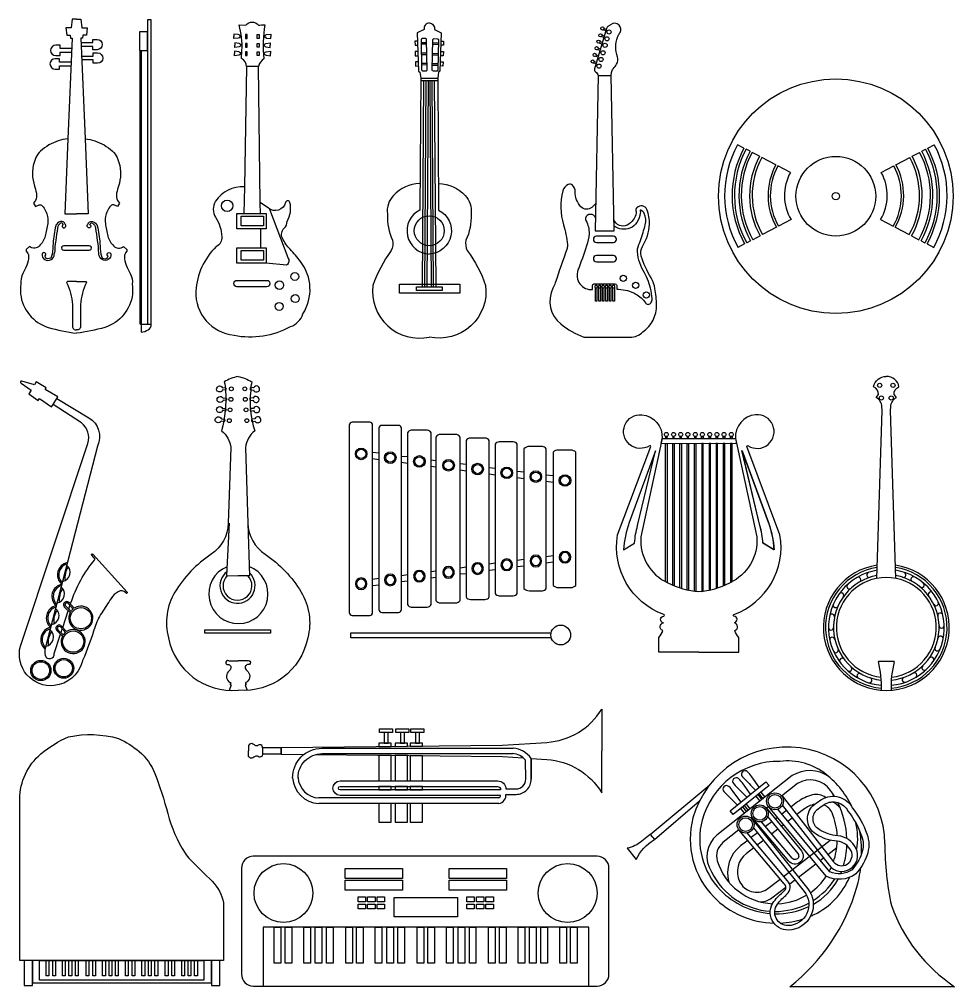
# Model space of a CAD drawing. Header units: inches. Extents: x 0.5 to 31.6, y 9.8 to 26.3.
# Drawn here: x 15.83 to 31.65, y 9.79 to 26.15 of the extents above; entities that cross this region are included whole.
import ezdxf

# ---------------------------------------------------------------- set-up
doc = ezdxf.new("R2010")
doc.units = ezdxf.units.IN
doc.header["$MEASUREMENT"] = 0

# ---------------------------------------------------------------- blocks, each defined once
blk = doc.blocks.new('*U1')
for radius in [0.0982, 0.078]:
    blk.add_circle((0, 0), radius)
blk = doc.blocks.new('*U2')
at = {"color": 0, "linetype": 'ByBlock', "lineweight": -2, "transparency": 16777216, "rotation": 352.5610400539124}
for p in [(21.61, 18.799), (22.103, 18.735), (22.595, 18.671), (23.088, 18.606), (23.58, 18.542), (24.073, 18.478), (24.565, 18.414), (25.058, 18.349)]:
    blk.add_blockref('*U1', p, dxfattribs=at)
blk = doc.blocks.new('*U3')
for radius in [0.0982, 0.078]:
    blk.add_circle((0, 0), radius)
blk = doc.blocks.new('*U4')
at = {"color": 0, "linetype": 'ByBlock', "lineweight": -2, "transparency": 16777216, "rotation": 352.5610400539124}
for p in [(21.61, 18.799), (22.103, 18.735), (22.595, 18.671), (23.088, 18.606), (23.58, 18.542), (24.073, 18.478), (24.565, 18.414), (25.058, 18.349)]:
    blk.add_blockref('*U3', p, dxfattribs=at)
blk = doc.blocks.new('*U5')
blk.add_lwpolyline([(-0.063, 0.04), (0.063, 0.04), (0.063, -0.04), (-0.063, -0.04)], close=True)
blk = doc.blocks.new('*U6')
at = {"color": 0, "linetype": 'ByBlock', "lineweight": -2, "transparency": 16777216}
for p in [(0, 0), (0.162, 0), (0.323, 0), (0, -0.12), (0.162, -0.12), (0.323, -0.12)]:
    blk.add_blockref('*U5', p, dxfattribs=at)
blk = doc.blocks.new('*U7')
blk.add_lwpolyline([(-0.063, 0.04), (0.063, 0.04), (0.063, -0.04), (-0.063, -0.04)], close=True)
blk = doc.blocks.new('*U8')
at = {"color": 0, "linetype": 'ByBlock', "lineweight": -2, "transparency": 16777216}
for p in [(0, 0), (0.162, 0), (0.323, 0), (0, -0.12), (0.162, -0.12), (0.323, -0.12)]:
    blk.add_blockref('*U7', p, dxfattribs=at)
blk = doc.blocks.new('*U9')
blk.add_lwpolyline([(0, 0.1), (0.026, 0.1), (0.026, -0.124), (0, -0.124)], close=True)
blk.add_arc((0.013, 0.119), 0.023, 304.0921, 235.9079)
blk = doc.blocks.new('*U10')
at = {"color": 0, "linetype": 'ByBlock', "lineweight": -2, "transparency": 16777216}
for p in [(25.572, 21.508), (25.631, 21.508), (25.69, 21.508), (25.749, 21.508), (25.808, 21.508), (25.867, 21.508)]:
    blk.add_blockref('*U9', p, dxfattribs=at)

msp = doc.modelspace()

# ---------------------------------------------------------------- linework, layer by layer
for p, q in [((25.673, 25.858), (25.716, 25.846)), ((25.684, 25.88), (25.723, 25.869)), ((25.707, 25.974), (25.75, 25.961)), ((25.719, 25.996), (25.757, 25.984)), ((22.565, 25.782), (22.565, 25.782)), ((22.719, 25.755), (22.624, 25.754)), ((22.719, 25.73), (22.624, 25.728)), ((22.82, 25.727), (22.916, 25.726)), ((22.821, 25.753), (22.916, 25.751)), ((25.641, 25.749), (25.684, 25.737)), ((25.652, 25.772), (25.691, 25.76)), ((16.715, 25.657), (16.715, 25.657)), ((22.722, 25.577), (22.627, 25.575)), ((22.723, 25.551), (22.628, 25.549)), ((22.817, 25.549), (22.912, 25.547)), ((22.818, 25.575), (22.913, 25.573)), ((25.586, 25.548), (25.625, 25.537)), ((25.608, 25.639), (25.651, 25.627)), ((25.62, 25.661), (25.658, 25.65)), ((22.725, 25.405), (22.63, 25.403)), ((22.726, 25.379), (22.631, 25.377)), ((22.814, 25.403), (22.909, 25.401)), ((22.814, 25.377), (22.909, 25.375)), ((25.542, 25.414), (25.585, 25.401)), ((25.553, 25.436), (25.591, 25.424)), ((25.575, 25.526), (25.618, 25.513)), ((22.618, 25.155), (22.905, 25.155)), ((22.618, 25.114), (22.906, 25.116)), ((22.648, 21.622), (22.671, 25.114)), ((22.689, 21.622), (22.712, 25.114)), ((22.725, 21.623), (22.748, 25.115)), ((22.799, 21.623), (22.776, 25.115)), ((22.835, 21.622), (22.812, 25.114)), ((22.876, 21.622), (22.853, 25.114)), ((16.65, 24.127), (16.596, 22.859)), ((16.941, 24.127), (16.995, 22.859)), ((28.085, 23.97), (27.974, 24.029)), ((28.188, 23.917), (28.121, 23.952)), ((28.348, 23.833), (28.223, 23.898)), ((30.931, 23.833), (31.055, 23.898)), ((31.091, 23.917), (31.158, 23.952)), ((31.193, 23.97), (31.305, 24.029)), ((28.625, 23.688), (28.386, 23.813)), ((30.654, 23.688), (30.892, 23.813)), ((28.871, 23.559), (28.659, 23.671)), ((30.408, 23.559), (30.62, 23.671)), ((16.596, 22.859), (16.795, 22.859)), ((16.995, 22.859), (16.795, 22.859)), ((28.882, 22.761), (28.669, 22.65)), ((30.397, 22.761), (30.609, 22.65)), ((28.635, 22.632), (28.397, 22.508)), ((30.643, 22.632), (30.881, 22.508)), ((28.358, 22.487), (28.234, 22.422)), ((30.92, 22.487), (31.045, 22.422)), ((28.096, 22.35), (27.984, 22.292)), ((28.198, 22.404), (28.131, 22.369)), ((31.08, 22.404), (31.147, 22.369)), ((31.183, 22.35), (31.294, 22.292)), ((17.887, 20.994), (17.996, 20.994)), ((21.804, 18.827), (21.911, 18.816)), ((21.804, 18.721), (21.911, 18.704)), ((22.292, 18.763), (22.395, 18.753)), ((22.292, 18.657), (22.395, 18.641)), ((22.794, 18.697), (22.874, 18.689)), ((22.794, 18.592), (22.874, 18.579)), ((23.283, 18.634), (23.386, 18.623)), ((23.283, 18.528), (23.386, 18.511)), ((23.777, 18.569), (23.878, 18.559)), ((24.251, 18.507), (24.363, 18.496)), ((23.777, 18.463), (23.878, 18.447)), ((24.251, 18.402), (24.363, 18.384)), ((24.739, 18.443), (24.855, 18.432)), ((24.739, 18.338), (24.855, 18.319)), ((19.377, 17.626), (19.334, 16.74)), ((19.694, 17.624), (19.723, 16.737)), ((24.739, 17.064), (24.855, 17.082)), ((23.283, 16.873), (23.386, 16.89)), ((23.777, 16.938), (23.878, 16.954)), ((24.251, 17), (24.363, 17.018)), ((24.251, 16.894), (24.363, 16.905)), ((24.739, 16.958), (24.855, 16.97)), ((19.334, 16.74), (19.528, 16.737)), ((19.723, 16.737), (19.528, 16.737)), ((21.804, 16.68), (21.911, 16.697)), ((22.292, 16.744), (22.395, 16.761)), ((22.794, 16.81), (22.874, 16.822)), ((22.794, 16.704), (22.874, 16.712)), ((23.283, 16.768), (23.386, 16.778)), ((23.777, 16.832), (23.878, 16.843)), ((21.804, 16.575), (21.911, 16.585)), ((22.292, 16.638), (22.395, 16.649)), ((19.37, 15.299), (19.528, 15.299)), ((19.687, 15.299), (19.528, 15.299)), ((30.626, 15.284), (30.359, 15.284)), ((28.287, 13.01), (28.355, 12.924)), ((28.318, 13.035), (28.386, 12.949)), ((28.339, 13.052), (28.407, 12.966)), ((28.371, 13.077), (28.439, 12.991)), ((28.028, 12.802), (28.096, 12.716)), ((28.059, 12.827), (28.127, 12.741)), ((28.089, 12.851), (28.157, 12.766)), ((28.12, 12.876), (28.189, 12.79))]:
    msp.add_line(p, q)
for points in [[(16.795, 26.15), (16.722, 26.15), (16.704, 26.007), (16.615, 26.007), (16.629, 25.884), (16.688, 25.884), (16.691, 25.833), (16.722, 25.833), (16.65, 24.127, 0.114044), (16.329, 24.024, 0.046976), (16.186, 23.92, 0.11291), (16.109, 23.812, 0.041022), (16.064, 23.675, 0.087405), (16.053, 23.48, 0.05653), (16.1, 23.278, -0.107973), (16.117, 23.144, -0.181889), (16.067, 23.039), (16.102, 22.983), (16.161, 23.01, -0.349604), (16.216, 22.996, -0.13376), (16.304, 22.812, -0.077704), (16.308, 22.697, -0.034911), (16.265, 22.482, -0.132614), (16.166, 22.315, -0.172364), (16.09, 22.279, -0.196667), (15.999, 22.307), (15.944, 22.258), (15.944, 22.229), (15.965, 22.199), (15.967, 22.197, -0.161595), (15.985, 22.138, -0.093056), (15.954, 21.989, -0.024233), (15.889, 21.852, 0.149602), (15.853, 21.668, 0.024329), (15.849, 21.502, 0.296373), (16.316, 20.938, 0.039728), (16.795, 20.841, 0.060107)], [(16.795, 26.15), (16.869, 26.15), (16.887, 26.007), (16.976, 26.007), (16.962, 25.884), (16.902, 25.884), (16.899, 25.833), (16.868, 25.833), (16.941, 24.127, -0.114044), (17.261, 24.024, -0.046976), (17.404, 23.92, -0.11291), (17.482, 23.812, -0.041022), (17.526, 23.675, -0.087405), (17.538, 23.48, -0.05653), (17.49, 23.278, 0.107973), (17.473, 23.144, 0.181889), (17.524, 23.039), (17.489, 22.983), (17.429, 23.01, 0.349604), (17.375, 22.996, 0.13376), (17.286, 22.812, 0.077704), (17.283, 22.697, 0.034911), (17.326, 22.482, 0.132614), (17.424, 22.315, 0.172364), (17.5, 22.279, 0.196667), (17.591, 22.307), (17.646, 22.258), (17.646, 22.229), (17.625, 22.199), (17.624, 22.197, 0.161595), (17.606, 22.138, 0.093056), (17.637, 21.989, 0.024233), (17.702, 21.852, -0.149602), (17.738, 21.668, -0.024329), (17.742, 21.502, -0.296373), (17.274, 20.938, -0.039728), (16.795, 20.841, -0.060107)], [(19.669, 25.352, 0.285215), (19.586, 25.486), (19.593, 25.625, 0.079982), (19.547, 26.055), (19.661, 26.053, -0.470822), (19.871, 26.053, 0.005568), (19.98, 26.056, 0.069015), (19.966, 25.483, 0.190237), (19.873, 25.352, 4.634407)], [(22.762, 26.092, 0.423919), (22.674, 25.977), (22.56, 25.92), (22.582, 25.275), (22.604, 25.255), (22.618, 25.155), (22.603, 22.923, 0.776201), (22.762, 22.18, 47.013873)], [(22.762, 26.092, -0.423919), (22.85, 25.977), (22.964, 25.92), (22.942, 25.275), (22.92, 25.255), (22.905, 25.155), (22.92, 22.923, -0.776201), (22.762, 22.18, -47.013873)], [(25.76, 25.996), (25.559, 25.314, 0.422378), (25.573, 25.263, -0.215564), (25.621, 25.199), (25.839, 25.199), (25.846, 25.251, -0.152431), (25.874, 25.314, 0.036515), (25.931, 25.391, 0.229178), (25.945, 25.515, -0.172057), (25.945, 25.848, -0.049827), (25.957, 25.873, 0.007635), (25.989, 25.929, 0.322374), (25.975, 26.05, 0.409633), (25.829, 26.058, -0.062995), (25.791, 26.033, 0.202681), (25.76, 25.996, 1.35634)], [(19.583, 25.874), (19.583, 25.874), (19.558, 25.874, 0.238361), (19.532, 25.891), (19.459, 25.901), (19.459, 25.862)], [(19.586, 25.851), (19.586, 25.851), (19.558, 25.851, -0.238361), (19.532, 25.834), (19.459, 25.824), (19.459, 25.862)], [(19.584, 25.866), (19.584, 25.866, -0.113847)], [(19.956, 25.851), (19.956, 25.851), (19.984, 25.851, 0.238361), (20.01, 25.834), (20.083, 25.824), (20.083, 25.862)], [(19.958, 25.874), (19.958, 25.874), (19.984, 25.874, -0.238361), (20.01, 25.891), (20.083, 25.901), (20.083, 25.862)], [(16.715, 25.657), (16.518, 25.657), (16.518, 25.712), (16.443, 25.712, 1), (16.443, 25.537), (16.518, 25.537), (16.518, 25.593), (16.712, 25.594)], [(16.872, 25.756), (17.069, 25.756), (17.069, 25.811), (17.144, 25.811, -1), (17.144, 25.636), (17.069, 25.636), (17.069, 25.692), (16.874, 25.693)], [(19.595, 25.726), (19.595, 25.726), (19.569, 25.726, 0.238361), (19.544, 25.743), (19.471, 25.753), (19.471, 25.714)], [(19.595, 25.703), (19.595, 25.703), (19.569, 25.703, -0.238361), (19.544, 25.686), (19.471, 25.676), (19.471, 25.714)], [(19.953, 25.726), (19.973, 25.726, -0.238361), (19.998, 25.743), (20.071, 25.753), (20.071, 25.714)], [(19.953, 25.703), (19.973, 25.703, 0.238361), (19.998, 25.686), (20.071, 25.676), (20.071, 25.714)], [(16.881, 25.527), (17.078, 25.527), (17.078, 25.582), (17.153, 25.582, -1), (17.153, 25.407), (17.078, 25.407), (17.078, 25.463), (16.884, 25.464)], [(19.591, 25.581), (19.591, 25.581), (19.565, 25.581, 0.238361), (19.54, 25.599), (19.467, 25.609), (19.467, 25.57)], [(19.59, 25.559), (19.59, 25.559), (19.565, 25.559, -0.238361), (19.54, 25.541), (19.467, 25.531), (19.467, 25.57)], [(19.957, 25.581), (19.977, 25.581, -0.238361), (20.002, 25.599), (20.075, 25.609), (20.075, 25.57)], [(19.959, 25.559), (19.977, 25.559, 0.238361), (20.002, 25.541), (20.075, 25.531), (20.075, 25.57)], [(16.705, 25.428), (16.508, 25.428), (16.508, 25.483), (16.433, 25.483, 1), (16.433, 25.308), (16.508, 25.308), (16.508, 25.364), (16.702, 25.365)], [(19.635, 23.316, 0.277754), (19.148, 23.072, 0.289858), (19.148, 22.801, -0.127211), (19.254, 22.471, -0.297083), (19.16, 22.306, 0.18643), (18.812, 21.552, 0.396164), (19.46, 20.805, 0.172969), (20.416, 20.952, 0.225396), (20.626, 21.167, 0.314916), (20.584, 22.053, 0.023528), (20.409, 22.26, -0.073091), (20.279, 22.447, -0.327677), (20.309, 22.617, 0.212914), (20.356, 22.731, 0.205382), (20.404, 23.051, 0.772672), (20.332, 23.051, -0.546707), (20.04, 22.956), (19.904, 23.051), (19.873, 25.352), (19.669, 25.352), (19.635, 23.316), (19.627, 22.864), (19.907, 22.859), (19.904, 23.051)], [(22.599, 23.37, 0.196703), (22.156, 23.17, 0.222154), (22.053, 22.862, 0.016497), (22.055, 22.85, 0.117831), (22.142, 22.412, -0.171117), (22.119, 22.237)], [(22.924, 23.37, -0.196703), (23.368, 23.17, -0.222154), (23.471, 22.862, -0.016497), (23.469, 22.85, -0.117831), (23.382, 22.412, 0.171117), (23.405, 22.237)], [(25.579, 23.035, -0.043788), (25.512, 22.968, -0.405209), (25.326, 22.98, -0.191686), (25.231, 23.233, 0.216799), (25.184, 23.343, 0.294196), (25.114, 23.355, 0.233271), (25.021, 23.246, 0.134646), (25.032, 22.676, -0.044682), (25.1, 22.338, -0.110559), (25.092, 22.273, 0.000629), (24.893, 21.694, -0.034835), (24.854, 21.6, 0.356962), (24.987, 20.996, 0.074117), (25.377, 20.772), (26.16, 20.772, 0.201428), (26.373, 20.862, 0.251715), (26.607, 21.319, 0.038318), (26.58, 21.596, 0.094205), (26.513, 21.776, -0.065281), (26.348, 22.146, -0.213524), (26.369, 22.307, 0.127427), (26.486, 22.683, 0.107982), (26.443, 22.932, 0.552881), (26.274, 22.962, 0.32526), (26.261, 22.901, -0.152167), (26.264, 22.876, -0.22825), (26.11, 22.67, -0.456764), (25.886, 22.759, -4.50978)], [(20.062, 22.937), (20.368, 22.122, -0.425006), (20.348, 21.992), (20.004, 22.023)], [(25.574, 22.791, 0.725588), (25.403, 22.787, 0.172308), (25.411, 22.744, -0.150418), (25.464, 22.522, -0.06428), (25.424, 22.316, -0.010286), (25.277, 21.906, 0.550388), (25.523, 21.578), (25.523, 21.64, -0.333099), (25.548, 21.675), (25.901, 21.675, -0.497899), (25.934, 21.631), (25.934, 21.583, -0.012223), (25.964, 21.583, -0.118825), (26.256, 21.503, -0.123322), (26.417, 21.354, 0.541882), (26.511, 21.354, 0.15403), (26.531, 21.425, 0.052336), (26.506, 21.6, 0.075183), (26.382, 21.899, -0.143983), (26.286, 22.265, -0.016638), (26.334, 22.411, 0.024595), (26.415, 22.675, 0.168623), (26.399, 22.865, 0.187706), (26.342, 22.921, 0.643269), (26.33, 22.91, -0.122418), (26.332, 22.871, -0.087576), (26.274, 22.714, -0.174825), (26.156, 22.616, -0.247461), (25.888, 22.653, -1.709539)], [(16.567, 22.674, 0.525542), (16.561, 22.632, 0.400483), (16.605, 22.632, 0.285763), (16.613, 22.664, 0.117972), (16.581, 22.718, 0.141075), (16.553, 22.729, 0.333554), (16.454, 22.68, 0.09955), (16.444, 22.659, 0.048604), (16.4, 22.358, -0.028191), (16.382, 22.176, -0.084068), (16.36, 22.112, -0.098666), (16.356, 22.108, -0.100728), (16.309, 22.1, -0.355645), (16.263, 22.14, -0.273661), (16.266, 22.147, 1.451066), (16.213, 22.177, 0.316688), (16.258, 22.086, 0.56235), (16.419, 22.179, 0.022517), (16.42, 22.19, 0.16635), (16.421, 22.194, -0.133482)], [(16.567, 22.674, 0.457192), (16.569, 22.676, 0.51253), (16.526, 22.703, 0.211616), (16.474, 22.619, 0.019791), (16.421, 22.194, 0.201)], [(17.023, 22.674, -0.525542), (17.03, 22.632, -0.400483), (16.986, 22.632, -0.285763), (16.978, 22.664, -0.117972), (17.01, 22.718, -0.141075), (17.038, 22.729, -0.333554), (17.136, 22.68, -0.09955), (17.146, 22.659, -0.048604), (17.19, 22.358, 0.028191), (17.209, 22.176, 0.084068), (17.231, 22.112, 0.098666), (17.235, 22.108, 0.100728), (17.281, 22.1, 0.355645), (17.328, 22.14, 0.273661), (17.325, 22.147, -1.451066), (17.377, 22.177, -0.316688), (17.333, 22.086, -0.56235), (17.172, 22.179, -0.022517), (17.17, 22.19, -0.16635), (17.169, 22.194, 0.133482)], [(17.023, 22.674, -0.457192), (17.021, 22.676, -0.51253), (17.064, 22.703, -0.211616), (17.116, 22.619, -0.019791), (17.169, 22.194, -0.201)], [(22.119, 22.237, 0.080426), (21.809, 21.647, 0.518561), (22.762, 20.776, 44.979836)], [(23.405, 22.237, -0.080426), (23.715, 21.647, -0.518561), (22.762, 20.776, -44.979836)], [(16.795, 21.716), (16.64, 21.716), (16.628, 21.698, -0.102226), (16.726, 21.325), (16.726, 20.953, 0.468912), (16.795, 20.896, 1.125135)], [(16.795, 21.716), (16.951, 21.716), (16.963, 21.698, 0.102226), (16.865, 21.325), (16.865, 20.953, -0.468912), (16.795, 20.896, -1.125135)], [(17.887, 20.994), (17.887, 20.857, 0.086113), (18.006, 20.897, -0.815854)], [(16.462, 19.733), (16.48, 19.763), (16.267, 19.89), (16.284, 19.918), (16.113, 20.02), (16.083, 19.969), (15.868, 20.029, 1), (15.859, 19.996), (16.028, 19.877), (15.986, 19.817), (16.149, 19.703), (16.171, 19.735), (16.372, 19.594), (16.399, 19.635)], [(19.528, 20.108, 0.075386), (19.294, 20.018, -0.082282), (19.316, 19.868, -0.077652), (19.248, 19.191, -0.196614), (19.404, 18.907), (19.362, 17.624, -0.242576), (19.071, 17.1, 0.111184), (18.461, 16.462, 0.201779), (18.35, 15.687, 0.382837), (19.528, 14.8, 17.677834)], [(19.528, 20.108, -0.075386), (19.763, 20.018, 0.082282), (19.741, 19.868, 0.102448), (19.809, 19.191, 0.196614), (19.653, 18.907), (19.694, 17.624, 0.242576), (19.986, 17.1, -0.111184), (20.595, 16.462, -0.201779), (20.707, 15.687, -0.382837), (19.528, 14.8, -17.677834)], [(30.333, 16.691), (30.421, 19.534), (30.418, 19.595, 0.253477), (30.32, 19.755), (30.362, 19.803, 0.30751), (30.279, 19.933, -0.373134), (30.493, 20.109, -75.590474)], [(30.652, 16.691), (30.565, 19.534), (30.568, 19.595, -0.253477), (30.666, 19.755), (30.623, 19.803, -0.30751), (30.707, 19.933, 0.373134), (30.493, 20.109, 75.590474)], [(19.314, 19.922, -0.502294), (19.316, 19.878), (19.267, 19.881, -0.623869), (19.167, 19.873, -0.955303), (19.265, 19.918), (19.314, 19.922)], [(19.743, 19.922, 0.502294), (19.741, 19.878), (19.789, 19.881, 0.623869), (19.889, 19.873, 0.955303), (19.791, 19.918), (19.743, 19.922)], [(16.693, 16.258), (16.696, 16.266, -0.093987), (17.108, 17.016), (17.053, 17.085, -1.003029), (17.073, 17.101), (17.651, 16.459, -1.190437), (17.631, 16.447, 0.392212), (17.5, 16.467, 0.127363), (17.379, 16.354, -0.000281), (17.221, 16.109, 0.06575), (17.104, 15.862, -0.014943), (16.93, 15.373, 0.063502), (16.89, 15.278, -0.304492), (16.42, 14.88, -0.527961), (15.846, 15.546), (16.986, 18.977, 0.323707), (16.877, 19.323), (16.399, 19.635), (16.463, 19.733)], [(16.462, 19.733), (17.005, 19.41, -0.389961), (17.148, 18.932), (16.265, 15.507, 0.128897), (16.266, 15.392, 0.934983), (16.42, 15.422), (16.527, 15.75)], [(19.323, 19.746, -0.502294), (19.325, 19.702), (19.276, 19.705, -0.623869), (19.177, 19.697, -0.955303), (19.274, 19.742), (19.323, 19.746)], [(19.734, 19.746, 0.502294), (19.732, 19.702), (19.78, 19.705, 0.623869), (19.88, 19.697, 0.955303), (19.782, 19.742), (19.734, 19.746)], [(19.315, 19.567, -0.502294), (19.314, 19.523), (19.266, 19.53, -0.623869), (19.166, 19.529, -0.955303), (19.267, 19.567), (19.315, 19.567)], [(19.741, 19.567, 0.502294), (19.743, 19.523), (19.791, 19.53, 0.623869), (19.891, 19.529, 0.955303), (19.79, 19.567), (19.741, 19.567)], [(19.295, 19.387, -0.502294), (19.29, 19.343), (19.243, 19.354, -0.623869), (19.143, 19.36, -0.955303), (19.246, 19.391), (19.295, 19.387)], [(19.762, 19.387, 0.502294), (19.766, 19.343), (19.814, 19.354, 0.623869), (19.914, 19.36, 0.955303), (19.81, 19.391), (19.762, 19.387)], [(27.321, 15.443), (26.645, 15.443), (26.645, 15.693, 0.110536), (26.713, 15.81, -0.78456), (26.722, 15.94, -0.868443), (26.728, 16.055, 0.917195), (26.728, 16.082, -0.362389), (25.948, 17.427), (26.507, 18.926, 0.630122), (26.488, 18.937, -1.404014), (26.36, 19.46, -0.406394), (26.701, 19.06), (26.341, 17.394, 0.314973), (26.799, 16.616, -4.357789)], [(27.321, 15.443), (27.997, 15.443), (27.997, 15.693, -0.110536), (27.93, 15.81, 0.78456), (27.921, 15.94, 0.868443), (27.915, 16.055, -0.917195), (27.915, 16.082, 0.362389), (28.694, 17.427), (28.136, 18.926, -0.630122), (28.155, 18.937, 1.404014), (28.283, 19.46, 0.406394), (27.942, 19.06), (28.302, 17.394, -0.314973), (27.844, 16.616, 4.357789)], [(26.589, 18.852), (26.145, 17.638, 0.073834), (26.049, 17.173), (26.235, 17.288, -0.050575), (26.286, 17.586), (26.589, 18.852)], [(28.047, 18.854), (28.495, 17.641, -0.073834), (28.592, 17.177), (28.405, 17.291, 0.050575), (28.353, 17.589), (28.047, 18.854)], [(28.054, 18.852), (28.498, 17.638, -0.073834), (28.594, 17.173), (28.408, 17.288, 0.050575), (28.356, 17.586), (28.054, 18.852)], [(16.757, 16.187), (16.671, 16.283, 1.097936), (16.598, 16.203), (16.69, 16.114)], [(16.738, 16.174), (16.654, 16.267, 1.119202), (16.612, 16.221), (16.702, 16.134)], [(16.626, 15.792), (16.54, 15.887, 1.097936), (16.468, 15.808), (16.56, 15.718)], [(16.608, 15.778), (16.524, 15.872, 1.119202), (16.482, 15.825), (16.572, 15.738)], [(19.37, 15.299, 1.328607), (19.357, 15.234, -0.629823), (19.401, 15.161, -0.035846), (19.361, 15.11, 0.49752), (19.396, 14.931, -0.53782), (19.405, 14.918, 1.019145), (19.409, 14.891), (19.375, 14.797)], [(19.687, 15.299, -1.328607), (19.699, 15.234, 0.629823), (19.656, 15.161, 0.035846), (19.696, 15.11, -0.49752), (19.661, 14.931, 0.53782), (19.652, 14.918, -1.019145), (19.648, 14.891), (19.682, 14.797)], [(20.255, 13.725), (20.255, 13.83), (24.002, 13.871), (24.751, 13.919, 0.244816), (25.679, 14.482), (25.679, 13.774)], [(15.909, 10.226), (15.836, 10.226), (15.836, 12.96, -0.221818), (16.193, 13.724, -0.071795), (16.66, 14.013, -0.117374), (17.507, 13.986, -0.06256), (17.854, 13.764, -0.126579), (18.121, 13.391, -0.029165), (18.339, 12.716, 0.078057), (18.632, 12.044, 0.055227), (18.717, 11.937, 0.001343), (19.089, 11.568, -0.156783), (19.28, 11.202), (19.28, 10.226), (19.218, 10.226)], [(19.943, 13.824, 0.7707), (19.856, 13.861), (19.83, 13.861, -0.012165), (19.78, 13.891, 0.472693), (19.707, 13.868), (19.707, 13.774)], [(19.943, 13.725, -0.7707), (19.856, 13.688), (19.83, 13.688, 0.012165), (19.78, 13.658, -0.472693), (19.707, 13.681), (19.707, 13.774)], [(20.45, 13.314, -0.417519), (20.95, 13.82), (24.181, 13.82)], [(24.059, 13.039), (24.23, 13.039, 0.415287), (24.487, 13.297), (24.483, 13.647, 0.228359), (24.181, 13.82, 0.578603)], [(24.483, 13.647), (24.751, 13.629, -0.244816), (25.679, 13.067), (25.679, 13.774)], [(20.542, 13.315, -0.417519), (20.95, 13.728), (24.181, 13.728)], [(24.059, 13.131), (24.23, 13.131, 0.41485), (24.394, 13.296), (24.391, 13.616, 0.205956), (24.174, 13.728, 0.205956)], [(29.923, 12.807, 0.11718), (29.476, 13.376, 0.20021), (28.694, 13.597, 0.344342), (27.378, 12.601, 0.263645), (27.688, 11.418, 0.182888), (28.531, 11.024)], [(29.521, 13.339, 0.300279), (28.899, 13.356), (27.629, 12.349, 0.387057), (27.537, 11.729, 0.117242)], [(28.344, 13.161), (28.217, 13.337, 0.069151), (28.141, 13.424, 0.965703), (28.059, 13.337, -0.000629), (28.282, 13.111, -944.410695)], [(23.968, 13.022), (21.254, 13.022, -1), (21.254, 13.266), (23.919, 13.266, -0.401797), (24.059, 13.131, -1.043512)], [(28.197, 13.042), (28.069, 13.218, 0.069151), (27.993, 13.305, 0.965703), (27.911, 13.218, -0.000629), (28.134, 12.992, -944.410695)], [(29.614, 13.007, 0.019937), (29.549, 13.106, 0.389155), (28.991, 13.224), (28.722, 13.011)], [(23.968, 13.114), (21.254, 13.114, -1), (21.254, 13.174), (23.919, 13.174, -0.458088), (23.968, 13.114, -0.401797)], [(28.032, 12.91), (27.905, 13.085, 0.069151), (27.829, 13.173, 0.965703), (27.747, 13.085, -0.000629), (27.97, 12.86, -944.410695)], [(28.729, 13.016), (29.599, 11.9, 0.900505), (29.896, 12.085, 0.264171), (29.664, 12.245, -0.118056), (29.305, 12.364, -0.528482), (29.283, 12.873, -0.021765), (29.399, 12.952, -0.436587), (29.923, 12.807, -0.077598), (30.164, 12.372, -0.177115), (30.164, 12.002, -0.097988), (29.976, 11.693, -0.281196), (29.477, 11.653), (28.498, 12.832)], [(29.466, 12.985, 0.226595), (29.246, 13.029, 0.10303), (28.993, 12.911), (28.879, 12.824)], [(28.464, 12.806), (29.056, 12.083, -1), (28.844, 11.91), (28.239, 12.628)], [(28.736, 12.853), (29.524, 11.841, 0.900505), (29.981, 12.126, 0.264171), (29.672, 12.339, -0.118056), (29.355, 12.444, -0.528482), (29.34, 12.797, -0.021765), (29.449, 12.871, -0.445389), (29.843, 12.756, -0.079115), (30.075, 12.34, -0.177115), (30.075, 12.035, -0.095027), (29.913, 11.764, -0.261756), (29.536, 11.729), (28.659, 12.787)], [(29.283, 12.873, 0.102487), (29.09, 12.783), (28.978, 12.697)], [(29.663, 12.34, 0.086863), (29.575, 12.725, 0.20185), (29.434, 12.862)], [(29.826, 12.292, 0.106981), (29.672, 12.902)], [(27.222, 12.642, 0.263645), (27.573, 11.305, 0.195982), (28.593, 10.86, 0.195982)], [(28.226, 12.617), (29.164, 11.443, -0.621288), (28.837, 10.743, -0.629681), (28.592, 11.227, -0.054701), (28.765, 11.406, 0.467056), (28.765, 11.524), (28.001, 12.439)], [(28.485, 12.662), (28.997, 12.036, -1.003517), (28.902, 11.958), (28.381, 12.576)], [(28.001, 12.439), (27.729, 12.223, 0.308917), (27.633, 11.915, 0.316355), (28.568, 11.19, 0.316355)], [(28.245, 12.472), (29.105, 11.396, -0.621288), (28.835, 10.819, -0.629681), (28.652, 11.181, -0.054701), (28.813, 11.349, 0.451401), (28.819, 11.577), (28.142, 12.387)], [(26.497, 12.361), (26.359, 12.247, -0.128383), (26.108, 12.129), (26.261, 11.936, -0.151662), (26.571, 12.274, -0.633549)], [(30.076, 12.037, 0.04494), (30.045, 12.418)], [(28.15, 12.261), (28.028, 12.167, 0.307578), (27.831, 11.553)], [(28.253, 12.137), (28.126, 12.039, 0.352494), (28.012, 11.566, 0.443881), (28.468, 11.428), (28.696, 11.606)], [(29.599, 11.9, 0.077122), (29.664, 12.245, 0.077122)], [(29.77, 11.835, 0.05854), (29.825, 12.177, 0.05854)], [(30.469, 12.204, 0.055664), (30.58, 11.158, 0.161763), (31.649, 9.786, 0.360111)], [(31.649, 9.786), (28.859, 9.786, 0.158741), (29.994, 11.467, 0.039879), (30.061, 11.8, 0.039879)], [(29.528, 11.739, 0.015644), (29.56, 11.803)], [(29.209, 11.376, 0.094526), (29.477, 11.653)], [(29.212, 10.979, 0.011366), (29.273, 11.006, 0.181914), (29.87, 11.635)], [(29.722, 11.697, 0.010022), (29.738, 11.737, 0.010022)], [(29.259, 11.18, 0.141265), (29.676, 11.602)], [(28.659, 11.189, 0.125269), (29.145, 11.335)], [(28.607, 11.02, 0.113155), (29.182, 11.141, 0.113155)], [(28.7, 10.861, 0.067213), (29.088, 10.932, 0.067213)]]:
    msp.add_lwpolyline(points, format="xyb")
for points in [[(18.056, 26.14), (17.996, 26.14), (17.996, 20.994), (18.056, 20.994)], [(17.996, 25.941), (17.859, 25.941), (17.859, 25.624), (17.996, 25.624)], [(19.68, 25.892), (19.651, 25.892), (19.651, 25.828), (19.68, 25.828)], [(19.852, 25.892), (19.882, 25.892), (19.882, 25.828), (19.852, 25.828)], [(19.68, 25.743), (19.651, 25.743), (19.651, 25.679), (19.68, 25.679)], [(19.852, 25.743), (19.882, 25.743), (19.882, 25.679), (19.852, 25.679)], [(19.947, 25.726), (19.947, 25.726)], [(19.947, 25.703), (19.947, 25.703)], [(17.87, 25.624), (17.887, 25.624), (17.887, 20.994), (17.87, 20.994)], [(19.68, 25.601), (19.651, 25.601), (19.651, 25.537), (19.68, 25.537)], [(19.852, 25.601), (19.882, 25.601), (19.882, 25.537), (19.852, 25.537)], [(19.951, 25.581), (19.951, 25.581)], [(19.952, 25.559), (19.952, 25.559)], [(19.508, 22.863), (20.004, 22.863), (20.004, 22.604), (19.508, 22.604)], [(19.581, 22.821), (19.958, 22.821), (19.958, 22.655), (19.581, 22.655)], [(19.508, 22.282), (20.004, 22.282), (20.004, 22.023), (19.508, 22.023)], [(19.581, 22.241), (19.958, 22.241), (19.958, 22.074), (19.581, 22.074)], [(22.26, 21.667), (23.278, 21.667), (23.278, 21.52), (22.26, 21.52)], [(22.548, 21.622), (22.983, 21.622), (22.983, 21.56), (22.548, 21.56)], [(26.701, 19.06), (27.942, 19.061), (27.961, 18.971), (26.682, 18.972)], [(26.76, 19.06), (26.786, 19.06), (26.786, 19.093), (26.76, 19.093)], [(26.881, 19.06), (26.907, 19.06), (26.907, 19.093), (26.881, 19.093)], [(27.003, 19.06), (27.029, 19.06), (27.029, 19.093), (27.003, 19.093)], [(27.123, 19.06), (27.149, 19.06), (27.149, 19.093), (27.123, 19.093)], [(27.248, 19.06), (27.274, 19.06), (27.274, 19.093), (27.248, 19.093)], [(27.395, 19.06), (27.369, 19.06), (27.369, 19.093), (27.395, 19.093)], [(27.52, 19.06), (27.494, 19.06), (27.494, 19.093), (27.52, 19.093)], [(27.64, 19.06), (27.614, 19.06), (27.614, 19.093), (27.64, 19.093)], [(27.761, 19.06), (27.735, 19.06), (27.735, 19.093), (27.761, 19.093)], [(27.883, 19.06), (27.857, 19.06), (27.857, 19.093), (27.883, 19.093)], [(26.76, 18.972), (26.786, 18.972), (26.786, 16.622), (26.76, 16.635)], [(26.881, 18.972), (26.907, 18.972), (26.907, 16.566), (26.881, 16.577)], [(27.003, 18.972), (27.028, 18.972), (27.028, 16.523), (27.003, 16.531)], [(27.123, 18.972), (27.149, 18.972), (27.146, 16.493), (27.122, 16.498)], [(27.248, 18.972), (27.273, 18.972), (27.273, 16.473), (27.247, 16.476)], [(27.395, 18.972), (27.37, 18.972), (27.37, 16.473), (27.396, 16.476)], [(27.52, 18.972), (27.494, 18.972), (27.496, 16.493), (27.52, 16.498)], [(27.64, 18.972), (27.614, 18.972), (27.615, 16.523), (27.64, 16.531)], [(27.761, 18.972), (27.736, 18.972), (27.736, 16.566), (27.762, 16.577)], [(27.883, 18.972), (27.857, 18.972), (27.857, 16.622), (27.883, 16.635)], [(18.966, 15.825), (20.079, 15.825), (20.079, 15.765), (18.966, 15.765)], [(22.141, 14.084), (21.921, 14.084), (21.921, 14.146), (22.141, 14.146)], [(22, 13.908), (22.066, 13.908), (22.066, 14.084), (22, 14.084)], [(22.418, 14.084), (22.198, 14.084), (22.198, 14.146), (22.418, 14.146)], [(22.277, 13.908), (22.342, 13.908), (22.342, 14.084), (22.277, 14.084)], [(22.671, 14.084), (22.451, 14.084), (22.451, 14.146), (22.671, 14.146)], [(22.53, 13.908), (22.596, 13.908), (22.596, 14.084), (22.53, 14.084)], [(20.255, 13.824), (19.943, 13.824), (19.943, 13.725), (20.255, 13.725)], [(21.909, 13.848), (22.119, 13.85), (22.119, 13.908), (21.909, 13.908)], [(22.185, 13.851), (22.396, 13.853), (22.396, 13.908), (22.185, 13.908)], [(22.439, 13.854), (22.649, 13.856), (22.649, 13.908), (22.439, 13.908)], [(21.908, 13.266), (22.118, 13.266), (22.118, 13.699), (21.909, 13.701)], [(22.185, 13.266), (22.395, 13.266), (22.395, 13.696), (22.185, 13.698)], [(22.438, 13.266), (22.648, 13.266), (22.648, 13.693), (22.438, 13.695)], [(21.908, 13.114), (22.118, 13.114), (22.118, 13.174), (21.908, 13.174)], [(22.185, 13.114), (22.395, 13.114), (22.395, 13.174), (22.185, 13.174)], [(22.438, 13.114), (22.648, 13.114), (22.648, 13.174), (22.438, 13.174)], [(21.908, 12.57), (22.118, 12.57), (22.118, 12.886), (21.908, 12.886)], [(22.185, 12.57), (22.395, 12.57), (22.395, 12.886), (22.185, 12.886)], [(22.438, 12.57), (22.648, 12.57), (22.648, 12.886), (22.438, 12.886)], [(21.34, 11.784), (22.31, 11.784), (22.31, 11.617), (21.34, 11.617)], [(23.098, 11.784), (24.068, 11.784), (24.068, 11.617), (23.098, 11.617)], [(21.34, 11.586), (22.31, 11.586), (22.31, 11.418), (21.34, 11.418)], [(23.098, 11.586), (24.068, 11.586), (24.068, 11.418), (23.098, 11.418)], [(22.167, 11.292), (23.239, 11.292), (23.239, 10.968), (22.167, 10.968)], [(19.95, 9.796), (25.46, 9.796), (25.46, 10.795), (19.95, 10.795)], [(20.139, 10.795), (20.251, 10.795), (20.251, 10.184), (20.139, 10.184)], [(20.323, 10.795), (20.435, 10.795), (20.435, 10.184), (20.323, 10.184)], [(20.64, 10.795), (20.752, 10.795), (20.752, 10.184), (20.64, 10.184)], [(20.834, 10.795), (20.946, 10.795), (20.946, 10.184), (20.834, 10.184)], [(21.023, 10.795), (21.135, 10.795), (21.135, 10.184), (21.023, 10.184)], [(21.349, 10.795), (21.461, 10.795), (21.461, 10.184), (21.349, 10.184)], [(21.532, 10.795), (21.644, 10.795), (21.644, 10.184), (21.532, 10.184)], [(21.849, 10.795), (21.961, 10.795), (21.961, 10.184), (21.849, 10.184)], [(22.044, 10.795), (22.156, 10.795), (22.156, 10.184), (22.044, 10.184)], [(22.233, 10.795), (22.345, 10.795), (22.345, 10.184), (22.233, 10.184)], [(22.556, 10.795), (22.668, 10.795), (22.668, 10.184), (22.556, 10.184)], [(22.74, 10.795), (22.851, 10.795), (22.851, 10.184), (22.74, 10.184)], [(23.056, 10.795), (23.168, 10.795), (23.168, 10.184), (23.056, 10.184)], [(23.251, 10.795), (23.363, 10.795), (23.363, 10.184), (23.251, 10.184)], [(23.44, 10.795), (23.552, 10.795), (23.552, 10.184), (23.44, 10.184)], [(23.765, 10.795), (23.877, 10.795), (23.877, 10.184), (23.765, 10.184)], [(23.949, 10.795), (24.06, 10.795), (24.06, 10.184), (23.949, 10.184)], [(24.265, 10.795), (24.377, 10.795), (24.377, 10.184), (24.265, 10.184)], [(24.46, 10.795), (24.572, 10.795), (24.572, 10.184), (24.46, 10.184)], [(24.649, 10.795), (24.761, 10.795), (24.761, 10.184), (24.649, 10.184)], [(24.969, 10.795), (25.081, 10.795), (25.081, 10.184), (24.969, 10.184)], [(25.153, 10.795), (25.265, 10.795), (25.265, 10.184), (25.153, 10.184)], [(16.051, 10.226), (15.909, 10.226), (15.909, 9.804), (16.051, 9.804)], [(16.051, 9.851), (19.076, 9.851), (19.076, 10.226), (16.051, 10.226)], [(16.168, 10.226), (18.949, 10.226), (18.949, 9.895), (16.168, 9.895)], [(16.28, 10.226), (16.326, 10.226), (16.326, 9.972), (16.28, 9.972)], [(16.392, 10.226), (16.439, 10.226), (16.439, 9.972), (16.392, 9.972)], [(16.558, 10.226), (16.604, 10.226), (16.604, 9.972), (16.558, 9.972)], [(16.667, 10.226), (16.714, 10.226), (16.714, 9.972), (16.667, 9.972)], [(16.777, 10.226), (16.823, 10.226), (16.823, 9.972), (16.777, 9.972)], [(16.958, 10.226), (17.005, 10.226), (17.005, 9.972), (16.958, 9.972)], [(17.071, 10.226), (17.117, 10.226), (17.117, 9.972), (17.071, 9.972)], [(17.237, 10.226), (17.283, 10.226), (17.283, 9.972), (17.237, 9.972)], [(17.346, 10.226), (17.392, 10.226), (17.392, 9.972), (17.346, 9.972)], [(17.455, 10.226), (17.502, 10.226), (17.502, 9.972), (17.455, 9.972)], [(17.624, 10.226), (17.67, 10.226), (17.67, 9.972), (17.624, 9.972)], [(17.736, 10.226), (17.783, 10.226), (17.783, 9.972), (17.736, 9.972)], [(17.902, 10.226), (17.949, 10.226), (17.949, 9.972), (17.902, 9.972)], [(18.011, 10.226), (18.058, 10.226), (18.058, 9.972), (18.011, 9.972)], [(18.121, 10.226), (18.168, 10.226), (18.168, 9.972), (18.121, 9.972)], [(18.296, 10.226), (18.343, 10.226), (18.343, 9.972), (18.296, 9.972)], [(18.409, 10.226), (18.455, 10.226), (18.455, 9.972), (18.409, 9.972)], [(18.575, 10.226), (18.621, 10.226), (18.621, 9.972), (18.575, 9.972)], [(18.684, 10.226), (18.73, 10.226), (18.73, 9.972), (18.684, 9.972)], [(18.793, 10.226), (18.84, 10.226), (18.84, 9.972), (18.793, 9.972)], [(19.218, 10.226), (19.076, 10.226), (19.076, 9.804), (19.218, 9.804)]]:
    msp.add_lwpolyline(points, close=True)
for points in [[(22.565, 25.782), (22.52, 25.782), (22.523, 25.71), (22.567, 25.712)], [(22.959, 25.782), (23.004, 25.782), (23.001, 25.71), (22.957, 25.712)], [(22.571, 25.604), (22.524, 25.604), (22.526, 25.532), (22.573, 25.534)], [(22.953, 25.604), (23, 25.604), (22.997, 25.532), (22.95, 25.534)], [(22.577, 25.432), (22.527, 25.432), (22.53, 25.36), (22.579, 25.362)], [(22.947, 25.432), (22.997, 25.432), (22.994, 25.36), (22.945, 25.362)], [(25.621, 25.199), (25.57, 22.573), (25.889, 22.573), (25.839, 25.199)], [(19.915, 22.282), (19.915, 22.604)], [(17.011, 22.319), (16.579, 22.319)], [(16.579, 22.244), (17.011, 22.244)], [(16.664, 16.17), (16.685, 16.233)], [(16.563, 15.862), (16.656, 16.146)], [(16.535, 15.774), (16.555, 15.837)], [(24.825, 15.686), (21.433, 15.686), (21.433, 15.773), (24.825, 15.773)], [(20.255, 13.824), (20.255, 13.719), (20.643, 13.715)], [(20.839, 13.713), (24.002, 13.678), (24.353, 13.655)], [(24.483, 13.647), (24.487, 13.297)], [(26.497, 12.361), (27.508, 13.201)], [(28.455, 13.251), (28.51, 13.189), (27.901, 12.699), (27.85, 12.763), (28.455, 13.251)], [(23.941, 12.978), (20.893, 12.978)], [(26.497, 12.361), (26.571, 12.274), (27.335, 12.929)], [(23.941, 12.886), (20.893, 12.886)], [(28.498, 12.832), (28.464, 12.806)], [(28.804, 12.766), (28.726, 12.705)], [(28.239, 12.628), (28.226, 12.617)], [(28.651, 12.647), (28.616, 12.62)], [(28.903, 12.639), (28.829, 12.582)], [(28.392, 12.447), (28.373, 12.433)], [(28.556, 12.574), (28.451, 12.493)], [(28.658, 12.45), (28.555, 12.37)], [(28.754, 12.524), (28.718, 12.496)], [(28.313, 12.387), (28.209, 12.307)], [(28.495, 12.324), (28.473, 12.307)], [(28.414, 12.261), (28.312, 12.183)], [(28.756, 11.652), (29.544, 12.264)], [(29.504, 12.021), (29.655, 12.138)], [(29.376, 11.922), (29.429, 11.963)], [(29.008, 11.639), (29.301, 11.864)], [(28.555, 11.289), (28.792, 11.472)], [(28.857, 11.522), (28.948, 11.593)]]:
    msp.add_lwpolyline(points)
for points in [[(22.698, 25.825), (22.642, 25.824, 0.414214), (22.623, 25.803), (22.632, 25.296, 0.414214), (22.653, 25.276), (22.708, 25.277, 0.414214), (22.727, 25.298), (22.718, 25.805, 0.414214)], [(22.842, 25.823), (22.897, 25.822, -0.414214), (22.917, 25.801), (22.907, 25.294, -0.414214), (22.887, 25.274), (22.832, 25.275, -0.414214), (22.812, 25.295), (22.822, 25.803, -0.414214)], [(25.877, 22.481), (25.589, 22.481, 0.414214), (25.539, 22.431), (25.539, 22.425, 0.414214), (25.589, 22.375), (25.877, 22.375, 0.414214), (25.927, 22.425), (25.927, 22.431, 0.414214)], [(25.877, 22.154), (25.589, 22.154, 0.414214), (25.539, 22.104), (25.539, 22.098, 0.414214), (25.589, 22.048), (25.877, 22.048, 0.414214), (25.927, 22.098), (25.927, 22.104, 0.414214)], [(19.507, 21.733), (20.016, 21.733, -0.414214), (20.066, 21.683), (20.066, 21.676, -0.414214), (20.016, 21.626), (19.507, 21.626, -0.414214), (19.457, 21.676), (19.457, 21.683, -0.414214)], [(21.754, 19.334), (21.459, 19.334, 0.414214), (21.409, 19.284), (21.409, 16.116, 0.414214), (21.459, 16.066), (21.754, 16.066, 0.414214), (21.804, 16.116), (21.804, 19.284, 0.414214)], [(22.244, 19.28), (21.959, 19.28, 0.414214), (21.911, 19.232), (21.911, 16.166, 0.414214), (21.959, 16.117), (22.244, 16.117, 0.414214), (22.292, 16.166), (22.292, 19.232, 0.414214)], [(22.728, 19.198), (22.458, 19.198, 0.32899), (22.395, 19.153), (22.395, 16.25, 0.271895), (22.458, 16.204), (22.728, 16.204, 0.257002), (22.794, 16.25), (22.794, 19.153, 0.269044)], [(23.207, 19.128), (22.95, 19.128, 0.285284), (22.874, 19.084), (22.874, 16.321, 0.279658), (22.95, 16.277), (23.207, 16.277, 0.268557), (23.283, 16.321), (23.283, 19.084, 0.283694)], [(23.705, 19.065), (23.459, 19.065, 0.285284), (23.386, 19.024), (23.386, 16.378, 0.279658), (23.459, 16.336), (23.705, 16.336, 0.268557), (23.777, 16.378), (23.777, 19.024, 0.283694)], [(24.182, 19.001), (23.947, 19.001, 0.285284), (23.878, 18.961), (23.878, 16.438, 0.279658), (23.947, 16.399), (24.182, 16.399, 0.268557), (24.251, 16.438), (24.251, 18.961, 0.283694)], [(24.675, 18.921), (24.455, 18.921, 0.271244), (24.363, 18.884), (24.363, 16.522, 0.199211), (24.455, 16.484), (24.675, 16.484, 0.268557), (24.739, 16.522), (24.739, 18.884, 0.283694)], [(25.154, 18.862), (24.945, 18.862, 0.224116), (24.855, 18.827), (24.855, 16.575, 0.205343), (24.945, 16.539), (25.154, 16.539, 0.213888), (25.243, 16.575), (25.243, 18.827, 0.190957)], [(25.601, 11.993), (19.785, 11.993, 0.414214), (19.585, 11.793), (19.585, 9.996, 0.414214), (19.785, 9.796), (25.601, 9.796, 0.414214), (25.801, 9.996), (25.801, 11.793, 0.414214)]]:
    msp.add_lwpolyline(points, format="xyb", close=True)
for centre, radius in [((25.691, 25.996), 0.0271), ((25.657, 25.88), 0.0271), ((25.768, 25.82), 0.0354), ((25.802, 25.936), 0.0354), ((25.625, 25.772), 0.0271), ((25.736, 25.711), 0.0354), ((25.559, 25.548), 0.0271), ((25.593, 25.661), 0.0271), ((25.7, 25.584), 0.0354), ((25.526, 25.436), 0.0271), ((25.633, 25.358), 0.0354), ((25.666, 25.471), 0.0354), ((29.639, 23.158), 1.983), ((29.639, 23.158), 0.674), ((19.343, 22.996), 0.0963), ((29.639, 23.158), 0.0609), ((22.762, 22.574), 0.253), ((20.488, 21.799), 0.0657), ((26.044, 21.767), 0.0525), ((20.228, 21.653), 0.0709), ((26.252, 21.651), 0.0525), ((20.495, 21.426), 0.0674), ((26.432, 21.486), 0.0525), ((20.223, 21.294), 0.0675), ((30.381, 19.958), 0.035), ((30.605, 19.958), 0.035), ((19.414, 19.899), 0.0325), ((19.642, 19.899), 0.0325), ((19.407, 19.722), 0.0325), ((19.65, 19.722), 0.0325), ((30.409, 19.745), 0.035), ((30.576, 19.745), 0.035), ((19.393, 19.544), 0.0325), ((19.663, 19.544), 0.0325), ((19.38, 19.362), 0.0325), ((19.676, 19.362), 0.0325), ((26.773, 19.127), 0.0344), ((26.894, 19.127), 0.0344), ((27.016, 19.127), 0.0344), ((27.136, 19.127), 0.0344), ((27.261, 19.127), 0.0344), ((27.382, 19.127), 0.0344), ((27.507, 19.127), 0.0344), ((27.627, 19.127), 0.0344), ((27.748, 19.127), 0.0344), ((27.87, 19.127), 0.0344), ((16.869, 16.019), 0.18), ((24.985, 15.735), 0.167), ((16.739, 15.623), 0.18), ((16.192, 15.134), 0.171), ((16.192, 15.134), 0.149), ((16.579, 15.173), 0.169), ((16.579, 15.173), 0.146), ((28.61, 12.922), 0.143), ((28.61, 12.922), 0.115), ((28.352, 12.717), 0.143), ((28.352, 12.717), 0.115), ((28.113, 12.528), 0.143), ((28.113, 12.528), 0.115), ((20.296, 11.369), 0.498), ((25.102, 11.369), 0.498)]:
    msp.add_circle(centre, radius)
for centre, radius, start, end in [((29.573, 23.17), 1.815, 151.7615, 208.9319), ((29.573, 23.17), 1.689, 151.7151, 209.0299), ((29.573, 23.17), 1.649, 151.6988, 209.0644), ((29.573, 23.17), 1.574, 151.6659, 209.1338), ((29.573, 23.17), 1.534, 151.6471, 209.1735), ((29.706, 23.17), 1.534, 330.8265, 28.3529), ((29.706, 23.17), 1.574, 330.8662, 28.3341), ((29.706, 23.17), 1.649, 330.9356, 28.3012), ((29.706, 23.17), 1.689, 330.9701, 28.2849), ((29.706, 23.17), 1.815, 331.0681, 28.2385), ((29.573, 23.17), 1.393, 151.5725, 209.331), ((29.573, 23.17), 1.349, 151.5462, 209.3866), ((29.706, 23.17), 1.349, 330.6134, 28.4538), ((29.706, 23.17), 1.393, 330.669, 28.4275), ((29.573, 23.17), 1.081, 151.3374, 209.8275), ((29.573, 23.17), 1.042, 151.2989, 209.9089), ((29.706, 23.17), 1.042, 330.0911, 28.7011), ((29.706, 23.17), 1.081, 330.1725, 28.6626), ((29.573, 23.17), 0.803, 150.9746, 210.594), ((29.706, 23.17), 0.803, 329.406, 29.0254), ((16.581, 22.282), 0.0373, 86.6892, 273.3108), ((17.009, 22.282), 0.0373, 266.6892, 93.3108), ((17.961, 20.982), 0.096, 298.1876, 7.3972), ((16.684, 16.754), 0.211, 102.0808, 229.0324), ((16.684, 16.754), 0.188, 106.4748, 225.27), ((16.535, 16.794), 0.153, 278.5047, 52.6084), ((16.933, 16.7), 0.335, 145.7804, 187.5542), ((19.533, 16.428), 0.501, 112.5481, 68.4208), ((30.493, 15.862), 1.065, 98.2363, 81.7637), ((30.493, 15.862), 1.028, 98.597, 265.5077), ((30.493, 15.862), 1.028, 274.4923, 81.403), ((19.518, 16.568), 0.297, 127.3363, 46.7698), ((19.518, 16.568), 0.244, 135.3771, 43.6487), ((30.493, 15.862), 0.98, 99.1162, 265.2721), ((30.493, 15.862), 0.893, 100.1814, 264.5762), ((30.493, 15.862), 0.845, 276.0076, 263.9924), ((30.02, 16.67), 0.0431, 298.5826, 122.2439), ((30.204, 16.752), 0.0431, 106.0659, 289.7272), ((30.493, 15.862), 0.98, 274.7279, 80.8838), ((30.493, 15.862), 0.893, 275.4238, 79.8186), ((30.782, 16.752), 0.0431, 250.2728, 73.9341), ((30.952, 16.678), 0.0431, 58.7429, 242.4042), ((16.59, 16.388), 0.211, 102.0808, 229.0324), ((16.59, 16.389), 0.188, 106.4748, 225.27), ((16.441, 16.428), 0.153, 278.5047, 52.6084), ((27.422, 17.817), 1.352, 242.5728, 265.7364), ((27.221, 17.817), 1.352, 274.2636, 297.4272), ((29.866, 16.557), 0.0431, 130.118, 313.7793), ((31.092, 16.581), 0.0431, 228.4413, 52.1026), ((16.838, 16.334), 0.335, 145.7804, 187.5542), ((29.731, 16.406), 0.0431, 322.7374, 146.3988), ((31.245, 16.42), 0.0431, 34.6908, 218.3521), ((16.495, 16.023), 0.211, 102.0808, 229.0324), ((16.496, 16.023), 0.188, 106.4748, 225.27), ((16.869, 16.019), 0.203, 152.0272, 123.7224), ((29.637, 16.241), 0.0431, 154.1701, 337.8314), ((31.334, 16.273), 0.0431, 204.2864, 27.9477), ((16.347, 16.063), 0.153, 278.5047, 52.6084), ((16.744, 15.968), 0.335, 145.7804, 187.5542), ((16.869, 16.019), 0.203, 130.1298, 145.4777), ((29.575, 16.046), 0.0431, 346.8923, 170.5537), ((31.407, 16.065), 0.0431, 10.6387, 194.3001), ((31.429, 15.892), 0.0431, 180.1315, 3.7928), ((16.401, 15.657), 0.211, 102.0808, 229.0324), ((16.402, 15.657), 0.188, 106.4748, 225.27), ((16.253, 15.697), 0.153, 278.5047, 52.6084), ((16.65, 15.603), 0.335, 145.7804, 187.5542), ((16.739, 15.623), 0.203, 152.0272, 123.7224), ((16.739, 15.623), 0.203, 130.1298, 145.4777), ((29.556, 15.859), 0.0431, 178.2221, 1.8835), ((31.411, 15.675), 0.0431, 346.5867, 170.248), ((29.58, 15.654), 0.0431, 11.0472, 194.7086), ((29.639, 15.478), 0.0431, 202.2742, 25.9355), ((31.359, 15.507), 0.0431, 155.9766, 339.6379), ((29.744, 15.299), 0.0431, 35.2021, 218.8635), ((28.632, 14.853), 1.781, 358.29, 14.018), ((32.354, 14.853), 1.781, 165.982, 181.71), ((31.255, 15.317), 0.0431, 322.5346, 146.1959), ((29.869, 15.163), 0.0431, 226.3263, 49.9876), ((30.04, 15.042), 0.0431, 59.357, 243.0183), ((30.967, 15.054), 0.0431, 298.4825, 122.1438), ((31.138, 15.183), 0.0431, 131.8217, 315.483), ((30.208, 14.969), 0.0431, 250.3784, 74.0397), ((30.804, 14.978), 0.0431, 107.6668, 291.3281), ((28.813, 12.183), 1.656, 0.7338, 163.9037), ((20.913, 13.35), 0.465, 183.7523, 267.4852), ((20.913, 13.35), 0.372, 183.7523, 267.4852), ((23.924, 13.022), 0.136, 277.1143, 7.432), ((23.915, 13.025), 0.0532, 298.8433, 356.429), ((29.455, 12.603), 0.331, 38.4042, 68.9783), ((28.973, 12.294), 1.036, 349.3562, 14.7301), ((28.614, 12.259), 1.201, 206.2222, 266.016), ((28.614, 12.259), 1.201, 302.1438, 327.0457), ((28.34, 11.579), 0.361, 274.1172, 306.4216), ((28.614, 12.259), 1.201, 269.6132, 298.2267)]:
    msp.add_arc(centre, radius, start, end)

# ---------------------------------------------------------------- block references
for name, p in [('*U10', (0, 0)), ('*U2', (0, 0)), ('*U6', (21.621, 11.263)), ('*U8', (23.46, 11.263))]:
    msp.add_blockref(name, p)
at = {"xscale": -1, "rotation": 180}
msp.add_blockref('*U4', (0, 35.401), dxfattribs=at)

doc.saveas('drawing.dxf')
